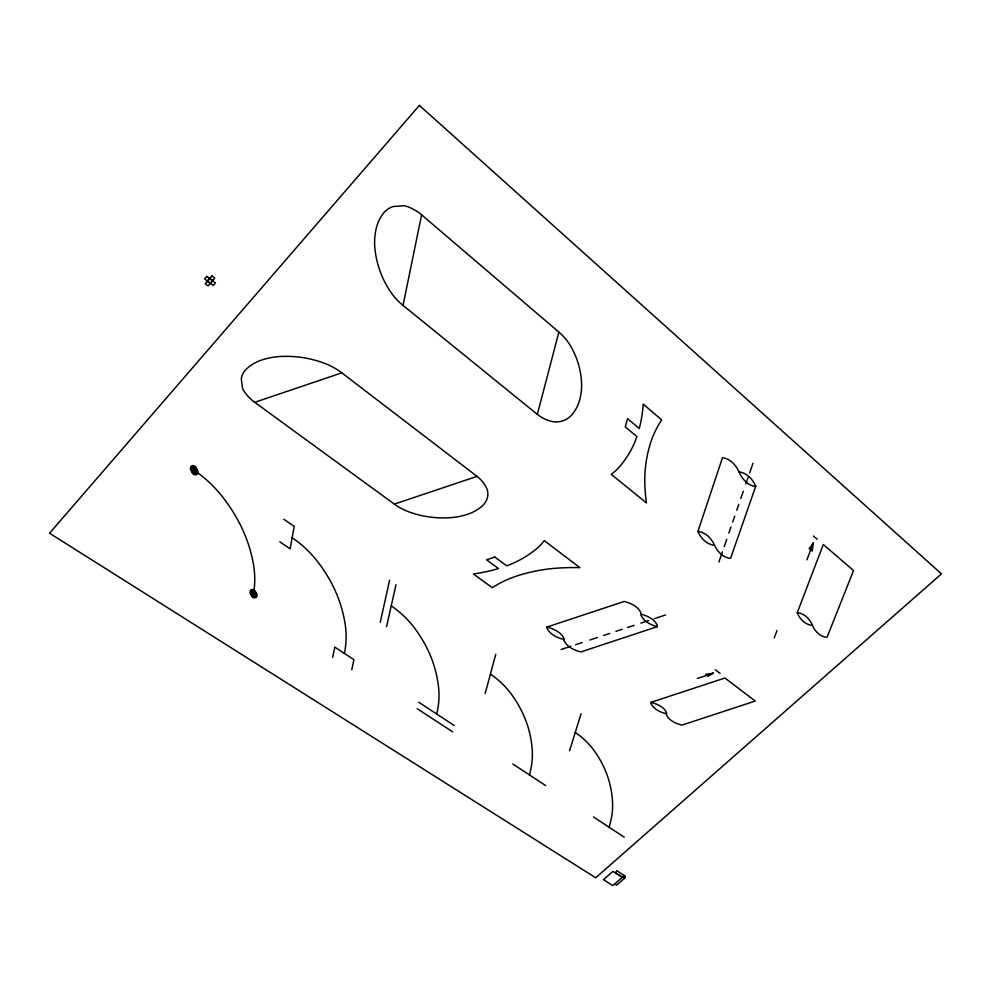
<?xml version="1.0" encoding="UTF-8"?>
<svg xmlns="http://www.w3.org/2000/svg" width="991" height="991" viewBox="0 0 991 991"><rect width="100%" height="100%" fill="white"/><g stroke="black" fill="none" stroke-linecap="round" stroke-linejoin="round"><path stroke-width="1.49" d="M640.991 614.16L640.966 615.151A23.189 18.866 -22 0 0 646.008 621.431A34.289 27.934 -22.5 0 0 653.552 625.482A52.102 42.576 -23.2 0 0 657.306 626.659L657.256 625.371A21.616 17.479 -20.2 0 0 652.573 619.499A33.756 27.253 -19.7 0 0 644.992 615.411A50.752 40.804 -19.1 0 0 640.991 614.16L640.929 612.872A21.765 17.739 -19.8 0 0 636.16 606.913A33.991 27.661 -19.2 0 0 628.48 602.763A51.098 41.411 -18.6 0 0 624.256 601.438L546.871 627.08L546.896 628.071A23.251 19.139 -17.3 0 0 552.272 634.339A34.375 28.343 -17.8 0 0 560.113 638.377A52.201 43.232 -18.5 0 0 563.966 639.542L563.99 640.632A23.09 18.854 -17.9 0 0 569.268 646.813A34.128 27.921 -18.4 0 0 577.01 650.79A51.829 42.588 -19.1 0 0 580.825 651.942L657.306 626.659M650.901 702.384L650.889 703.3A22.26 17.442 -20.3 0 0 655.695 709.06A32.926 25.828 -20.7 0 0 662.929 712.74A49.996 39.38 -21.3 0 0 666.522 713.78L666.497 714.784A22.112 17.194 -20.7 0 0 671.217 720.469A32.703 25.456 -21.1 0 0 678.377 724.087A49.661 38.798 -21.6 0 0 681.919 725.115L755.229 701.046L724.941 678.03L650.901 702.384A48.794 37.769 -18 0 1 654.741 703.511A32.455 25.221 -18.5 0 1 662 707.202A20.774 16.166 -19 0 1 666.485 712.603L666.522 713.78M813.301 542.932L812.199 551.095L809.251 548.568L813.301 542.932L806.909 559.853M403.027 305.389L421.609 214.861A45.697 44.149 -3.6 0 0 404.613 205.719L392.956 206.549A20.538 20.018 -5.4 0 0 382.836 214.019A43.022 41.721 -12.1 0 0 375.75 230.494A67.115 64.861 -19.1 0 0 374.994 249.373A101.379 97.465 -27.8 0 0 390.59 291.849A66.731 64.118 -18.8 0 0 403.027 305.389L537.345 414.387A40.21 36.159 -24.7 0 0 551.405 421.361A18.928 16.946 -23.1 0 0 572.203 414.387A40.136 36.172 -22.3 0 0 579.611 400.178A63.052 57.131 -20.5 0 0 581.581 383.653A95.421 86.787 -17.3 0 0 569.899 344.955A63.399 57.751 -20.7 0 0 558.874 332.084L421.609 214.861M332.691 657.306L334.785 647.098L353.936 659.672L351.768 669.755M380.222 622.41L389.599 580.169M386.564 626.708L396.004 584.64M537.345 414.387L558.874 332.084M485.156 693.589L495.773 654.246M569.552 750.819L581.073 713.743M718.896 562.033L722.439 551.776M724.223 546.611L726.725 539.364M728.88 533.096L730.999 526.952M732.708 521.997L734.74 516.125M736.771 510.241L738.778 504.419M740.822 498.485L743.324 491.226M745.851 483.918L748.056 477.526M749.63 472.98L752.962 463.317M714.424 545L712.876 545.087A22.545 18.618 -26.9 0 1 705.394 541.47A35.441 29.284 -27.6 0 1 699.819 535.103A53.737 44.335 -28.5 0 1 697.899 531.486L722.414 457.916L723.628 457.805A24.465 20.563 -28.5 0 1 731.792 461.979A35.973 30.226 -27.8 0 1 737.391 468.768A54.171 45.574 -26.8 0 1 739.125 472.199L740.475 472.075A24.304 20.241 -28.6 0 1 748.515 476.188A35.726 29.742 -28 0 1 754.027 482.865A53.799 44.855 -27 0 1 755.724 486.259L730.64 558.156L729.103 558.243A22.397 18.334 -27.1 0 1 721.708 554.687A35.205 28.826 -27.7 0 1 716.233 548.407A53.378 43.654 -28.6 0 1 714.424 545A52.535 43.331 -23.2 0 0 712.69 541.767A34.871 28.751 -24.2 0 0 707.153 535.4A23.71 19.56 -24.8 0 0 699.163 531.523L697.974 531.647M774.281 637.808L777.018 630.524M207.367 281.048L209.572 278.446M210.488 283.426L212.693 280.837M713.322 673.186L707.983 676.271L705.53 674.413L713.322 673.186L697.404 678.426M254.737 402.309L341.821 372.851L477.043 476.374A38.81 33.917 -11.8 0 1 486.445 487.745A18.42 16.116 -13.3 0 1 481.787 506.401A39.107 34.45 -12.4 0 1 467.752 514.242A61.752 54.827 -12.1 0 1 450.694 517.649A94.356 84.768 -12.3 0 1 409.072 511.938A61.925 55.075 -10.8 0 1 394.307 504.097L254.737 402.309A44.731 40.78 6.1 0 1 242.684 388.98L241.284 378.76A20.006 18.098 7.4 0 1 246.623 368.85A41.783 37.732 5.3 0 1 261.463 360.117A64.824 58.209 3.6 0 1 280.057 356.512A96.796 86.044 2.3 0 1 325.791 363.808A64.539 58.035 2.2 0 1 341.821 372.851M394.307 504.097L477.043 476.374M561.042 649.526L570.915 646.268M575.585 644.72L582.188 642.54M589.781 640.025L597.35 637.523M603.581 635.466L609.713 633.435M615.944 631.366L622.199 629.31M627.489 627.551L634.079 625.371M640.83 623.141L648.684 620.539M654.32 618.681L665.568 614.953M797.284 612.921L798.412 612.81A22.743 17.776 -25.9 0 1 805.819 616.315A33.446 26.138 -25.5 0 1 810.799 622.137A50.38 39.392 -24.8 0 1 812.298 625.098A51.21 39.628 -28.7 0 0 813.884 628.232A33.768 26.175 -28 0 0 818.801 633.992A21.492 16.649 -27.6 0 0 825.652 637.201L827.101 637.114L853.548 570.543L823.31 544.517L797.222 612.785A51.532 40.235 -28.7 0 0 798.907 616.105A33.991 26.571 -28 0 0 803.912 621.927A21.629 16.909 -27.5 0 0 810.836 625.197L812.298 625.098M755.724 486.259L754.151 486.333A23.14 19.238 -30.9 0 1 746.619 482.506A36.394 30.25 -31.6 0 1 741.082 475.816A55.211 45.784 -32.6 0 1 739.261 472.187M614.816 883.898L616.687 885.074L625.259 877.605L623.401 876.416L612.822 885.607L603.457 879.686L612.921 871.386L622.286 877.357M417.174 708.676L452.689 731.891M418.747 702.235L454.336 725.598M512.805 763.999L545.756 785.628M593.51 816.98L624.28 837.197M279.821 541.817L290.128 548.865L294.203 526.419L283.822 519.234M715.341 669.767L720.098 673.397M209.795 278.533L212.557 280.651M207.503 281.233L210.278 283.339M813.438 536.032L817.179 539.24M563.966 639.542L563.879 638.266A21.703 17.702 -15.7 0 0 558.874 632.394A33.905 27.599 -15.2 0 0 550.996 628.319A50.987 41.3 -14.7 0 0 546.871 627.08M194.199 470.304A128.062 106.136 8 0 1 220.126 493.914A194.001 157.408 9.1 0 1 253.423 564.127A126.414 104.179 6.7 0 1 253.523 593.745M344.397 653.416A120.295 98.357 0.6 0 0 345.351 625.507A184.115 148.923 3.3 0 0 316.055 559.692A121.695 100.24 1.7 0 0 292.159 537.692M391.247 605.848A115.947 93.897 -4.3 0 1 413.16 626.275A175.147 139.781 -2.3 0 1 438.617 687.791A114.745 92.138 -4.9 0 1 436.672 714.003M529.392 774.888A109.691 85.709 -9.5 0 0 532.254 750.323A167.033 130.242 -7.2 0 0 510.439 692.982A110.757 87.319 -9.2 0 0 490.421 674.066M608.994 827.163A105.653 80.16 -12.7 0 0 612.587 803.974A160.616 121.955 -10.7 0 0 593.72 750.088A106.632 81.621 -12.5 0 0 575.263 732.423M627.6 418.697L625.222 426.799L636.903 436.585A95.359 85.102 -21.7 0 1 619.932 466.29A44.62 39.157 -23.3 0 1 611.224 474.33L646.454 502.908A220.634 179.049 -34.3 0 1 644.782 481.093A145.281 120.208 -31.8 0 1 650.282 443.807A93.08 78.264 -30.4 0 1 661.678 419.887L643.196 404.093A150.607 136.064 -17.5 0 1 639.282 428.521L627.6 418.697M192.948 468.718C192.514 475.531 198.807 468.929 192.948 468.718M193.567 469.511C193.356 472.918 196.503 469.61 193.567 469.511M252.383 592.333C251.9 598.502 257.846 592.395 252.383 592.333M252.953 593.039L254.092 594.451L252.953 593.039M206.797 276.328L204.592 278.929L213.263 285.532L215.468 282.943L206.797 276.328M212 275.932L205.298 283.835L208.073 285.941L214.774 278.05L212 275.932M419.391 105.393L49.55 533.22L595.715 877.778L941.45 573.876L419.391 105.393M617.108 870.953L615.2 872.613L623.389 877.84L625.284 876.18L617.108 870.953M191.969 465.683L191.065 466.34A4.15 3.592 7.6 0 0 190.495 467.752A6.491 5.624 7.5 0 0 190.532 469.387L192.316 473.091A6.479 5.624 7.4 0 0 193.629 474.28A4.137 3.592 7.4 0 0 195.215 474.962L197.308 474.255A4.137 3.58 7.5 0 0 197.89 472.843A6.491 5.612 7.6 0 0 197.841 471.22L196.069 467.517A6.491 5.624 7.7 0 0 194.756 466.315A4.398 3.815 7.7 0 0 193.072 465.584L191.969 465.683M192.415 466.612L191.697 467.133A3.32 2.874 7.6 0 0 191.238 468.272A5.19 4.497 7.5 0 0 191.263 469.573L192.7 472.534A5.19 4.497 7.4 0 0 193.74 473.487A3.307 2.874 7.4 0 0 195.004 474.032L196.689 473.463A3.307 2.874 7.5 0 0 197.147 472.335A5.19 4.497 7.6 0 0 197.11 471.035L195.698 468.074A5.19 4.497 7.7 0 0 194.645 467.12A3.518 3.047 7.7 0 0 193.295 466.526L192.415 466.612M192.861 467.529L192.316 467.925A2.49 2.155 7.6 0 0 191.969 468.78A3.89 3.382 7.5 0 0 192.006 469.746L193.072 471.976A3.89 3.369 7.5 0 0 193.852 472.695A2.49 2.155 7.5 0 0 194.806 473.103L196.069 472.67A2.49 2.155 7.5 0 0 196.404 471.827A3.89 3.369 7.6 0 0 196.379 470.861L195.314 468.632A3.89 3.369 7.7 0 0 194.533 467.913A2.639 2.292 7.7 0 0 193.518 467.479L192.861 467.529M251.541 589.608L250.673 590.202A3.89 3.246 0.3 0 0 250.104 591.491A6.082 5.091 0.2 0 0 250.104 592.965L251.702 596.272A6.082 5.079 0.1 0 0 252.916 597.338A3.877 3.246 0.2 0 0 254.39 597.932L256.372 597.263A3.89 3.246 0.3 0 0 256.942 595.987A6.082 5.079 0.4 0 0 256.942 594.526L255.356 591.206A6.095 5.079 0.4 0 0 254.142 590.14A4.125 3.456 0.4 0 0 252.581 589.509L251.541 589.608M251.937 590.438L251.243 590.921A3.109 2.601 0.3 0 0 250.785 591.949A4.868 4.075 0.2 0 0 250.797 593.114L252.073 595.764A4.868 4.063 0.1 0 0 253.039 596.619A3.109 2.589 0.2 0 0 254.216 597.102L255.802 596.57A3.109 2.589 0.3 0 0 256.26 595.541A4.868 4.063 0.4 0 0 256.26 594.377L254.984 591.714A4.868 4.063 0.4 0 0 254.018 590.871A3.307 2.762 0.4 0 0 252.767 590.351L251.937 590.438M252.333 591.268L251.813 591.627A2.329 1.945 0.3 0 0 251.479 592.395A3.654 3.047 0.2 0 0 251.479 593.275L252.432 595.269A3.654 3.047 0.2 0 0 253.163 595.901A2.329 1.945 0.2 0 0 254.043 596.26L255.244 595.864A2.329 1.945 0.3 0 0 255.579 595.096A3.654 3.047 0.3 0 0 255.579 594.216L254.625 592.222A3.654 3.047 0.4 0 0 253.894 591.59A2.478 2.069 0.3 0 0 252.953 591.206L252.333 591.268M494.831 557.053L486.569 559.804L498.485 568.549A149.046 133.228 -13.2 0 1 473.364 573.975L492.292 587.688A86.935 71.03 -15.6 0 1 516.113 576.254A133.872 107.548 -15.7 0 1 555.666 568.264A197.779 155.364 -15 0 1 579.846 567.632L544.257 540.578A43.517 37.534 -15.7 0 1 536.552 548.779A93.265 81.72 -13.9 0 1 506.735 565.836L494.831 557.053"/></g></svg>
